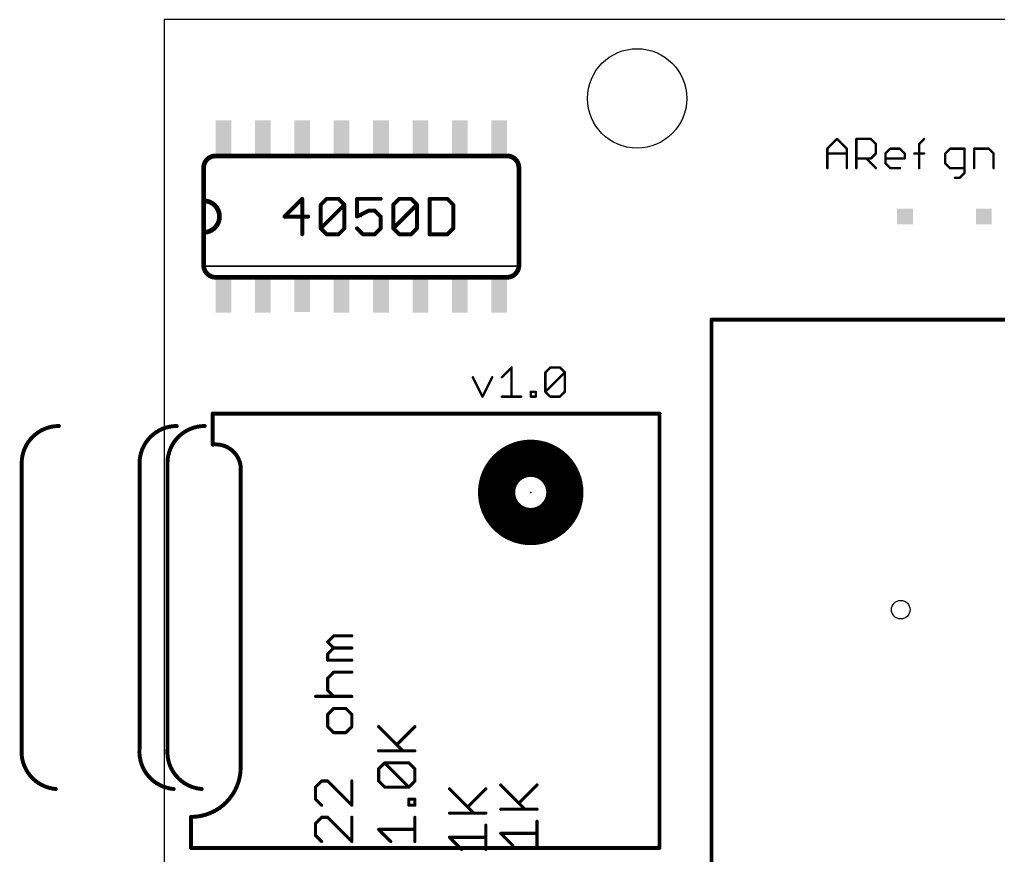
# Model space of a CAD drawing. Extents: x -6.2 to 68.6, y -7.7 to 53.3.
# Drawn here: x -4.67 to 26.89, y 26.4 to 53.34 of the extents above; entities that cross this region are included whole.
import ezdxf

# ---------------------------------------------------------------- set-up
doc = ezdxf.new("R2010")
doc.units = 0
for name, color, linetype in [('20', 53, 'CONTINUOUS'), ('21', 253, 'CONTINUOUS'), ('23', 53, 'CONTINUOUS'), ('27', 253, 'CONTINUOUS'), ('39', 12, 'CONTINUOUS'), ('41', 12, 'CONTINUOUS'), ('51', 253, 'CONTINUOUS')]:
    doc.layers.add(name, color=color, linetype=linetype)

# ---------------------------------------------------------------- blocks, each defined once
blk = doc.blocks.new('RECT')
blk.add_solid([(-0.5, -0.5), (0.5, -0.5), (-0.5, 0.5), (0.5, 0.5)])

msp = doc.modelspace()

# ---------------------------------------------------------------- linework, layer by layer
at = {"layer": '20'}
for p, q in [((64.516, 53.34), (0, 53.34)), ((0, 53.34), (0, 0))]:
    msp.add_line(p, q, dxfattribs=at)
for centre, radius in [((15.24, 50.8), 1.6), ((23.74, 34.32), 0.3)]:
    msp.add_circle(centre, radius, dxfattribs=at)
at = {"layer": '21'}
for points, const_width in [([(21.3729, 49.1792), (21.6864, 49.4927)], 0.0762), ([(21.6864, 49.4927), (21.9999, 49.1792)], 0.0762), ([(22.3084, 48.5521), (22.3084, 49.4927)], 0.0762), ([(22.3084, 49.4927), (22.7787, 49.4927)], 0.0762), ([(22.7787, 49.4927), (22.9354, 49.3359)], 0.0762), ([(22.9354, 49.3359), (22.9354, 49.0224)], 0.0762), ([(24.3362, 49.3359), (24.493, 49.4927)], 0.0762), ([(24.3362, 48.5521), (24.3362, 49.3359)], 0.0762), ([(11.049, 48.9458), (1.651, 48.9458)], 0.1524), ([(21.3729, 48.5521), (21.3729, 49.1792)], 0.0762), ([(21.3729, 49.0224), (21.9999, 49.0224)], 0.0762), ([(21.9999, 49.1792), (21.9999, 48.5521)], 0.0762), ([(22.9354, 49.0224), (22.7787, 48.8656)], 0.0762), ([(23.2439, 49.0224), (23.4007, 49.1792)], 0.0762), ([(23.2439, 48.7089), (23.2439, 49.0224)], 0.0762), ([(23.4007, 49.1792), (23.7142, 49.1792)], 0.0762), ([(23.7142, 49.1792), (23.871, 49.0224)], 0.0762), ([(23.871, 49.0224), (23.871, 48.8656)], 0.0762), ([(24.1794, 49.0224), (24.493, 49.0224)], 0.0762), ([(25.3283, 49.1792), (25.1715, 49.0224)], 0.0762), ([(25.1715, 49.0224), (25.1715, 48.7089)], 0.0762), ([(25.7986, 49.1792), (25.3283, 49.1792)], 0.0762), ([(25.7986, 48.3953), (25.7986, 49.1792)], 0.0762), ([(26.1071, 48.5521), (26.1071, 49.1792)], 0.0762), ([(26.1071, 49.1792), (26.5774, 49.1792)], 0.0762), ([(26.5774, 49.1792), (26.7341, 49.0224)], 0.0762), ([(26.7341, 49.0224), (26.7341, 48.5521)], 0.0762), ([(1.27, 48.5648), (1.27, 47.498)], 0.1524), ([(11.43, 45.4152), (11.43, 48.5648)], 0.1524), ([(22.7787, 48.8656), (22.3084, 48.8656)], 0.0762), ([(22.6219, 48.8656), (22.9354, 48.5521)], 0.0762), ([(23.871, 48.8656), (23.2439, 48.8656)], 0.0762), ([(23.4007, 48.5521), (23.2439, 48.7089)], 0.0762), ([(25.1715, 48.7089), (25.3283, 48.5521)], 0.0762), ([(23.7142, 48.5521), (23.4007, 48.5521)], 0.0762), ([(25.3283, 48.5521), (25.7986, 48.5521)], 0.0762), ([(25.6418, 48.2386), (25.7986, 48.3953)], 0.0762), ([(25.4851, 48.2386), (25.6418, 48.2386)], 0.0762), ([(1.27, 47.498), (1.27, 46.482)], 0.1524), ([(1.27, 46.482), (1.27, 45.4152)], 0.1524), ([(1.27, 45.3898), (11.43, 45.3898)], 0.0508), ([(1.651, 45.0342), (11.049, 45.0342)], 0.1524), ([(17.64, 9.67), (17.64, 43.67)], 0.127), ([(17.64, 43.67), (63.64, 43.67)], 0.127), ([(10.8796, 41.8132), (11.1932, 42.1267)], 0.0762), ([(11.1932, 42.1267), (11.1932, 41.1861)], 0.0762), ([(12.2829, 41.9699), (12.4397, 42.1267)], 0.0762), ([(12.2829, 41.3429), (12.2829, 41.9699)], 0.0762), ([(12.2829, 41.3429), (12.91, 41.9699)], 0.0762), ([(12.4397, 42.1267), (12.7532, 42.1267)], 0.0762), ([(12.7532, 42.1267), (12.91, 41.9699)], 0.0762), ([(12.91, 41.9699), (12.91, 41.3429)], 0.0762), ([(9.9441, 41.8132), (10.2576, 41.1861)], 0.0762), ([(10.2576, 41.1861), (10.5712, 41.8132)], 0.0762), ([(11.8151, 41.1861), (11.8151, 41.3429)], 0.0762), ([(11.8151, 41.3429), (11.9719, 41.3429)], 0.0762), ([(11.9719, 41.3429), (11.9719, 41.1861)], 0.0762), ([(12.4397, 41.1861), (12.2829, 41.3429)], 0.0762), ([(12.91, 41.3429), (12.7532, 41.1861)], 0.0762), ([(10.8796, 41.1861), (11.5067, 41.1861)], 0.0762), ([(11.9719, 41.1861), (11.8151, 41.1861)], 0.0762), ([(12.7532, 41.1861), (12.4397, 41.1861)], 0.0762), ([(15.962, 40.64), (1.562, 40.64)], 0.127), ([(1.562, 40.64), (1.562, 39.64)], 0.127), ([(15.962, 26.64), (15.962, 40.64)], 0.127), ([(-4.598, 39.04), (-4.598, 29.84)], 0.127), ([(-0.798, 39.04), (-0.798, 29.84)], 0.127), ([(0.102, 39.04), (0.102, 29.84)], 0.127), ([(2.462, 38.94), (2.462, 29.24)], 0.127), ([(0.862, 27.64), (0.862, 26.64)], 0.127), ([(0.862, 26.64), (15.962, 26.64)], 0.127)]:
    msp.add_lwpolyline(points, dxfattribs=dict(at, const_width=const_width))
for points, const_width in [([(21.6999, 49.5062, 1), (21.6729, 49.4792)], 0.0381), ([(21.6999, 49.4792, 1), (21.6729, 49.5062)], 0.0381), ([(22.3084, 49.5118, 1), (22.3084, 49.4737)], 0.0381), ([(22.3274, 49.4927, 1), (22.2893, 49.4927)], 0.0381), ([(22.7922, 49.5062, 1), (22.7652, 49.4792)], 0.0381), ([(22.7787, 49.4737, 1), (22.7787, 49.5118)], 0.0381), ([(22.9545, 49.3359, 1), (22.9164, 49.3359)], 0.0381), ([(22.922, 49.3225, 1), (22.9489, 49.3494)], 0.0381), ([(24.3552, 49.3359, 1), (24.3171, 49.3359)], 0.0381), ([(24.3227, 49.3494, 1), (24.3497, 49.3225)], 0.0381), ([(24.5064, 49.4792, 1), (24.4795, 49.5062)], 0.0381), ([(1.651, 48.9458, 0.4142), (1.27, 48.5648)], 0.1524), ([(1.651, 48.9839, 1), (1.651, 48.9077)], 0.0762), ([(1.651, 48.9077, 1), (1.651, 48.9839)], 0.0762), ([(11.43, 48.5648, 0.4142), (11.049, 48.9458)], 0.1524), ([(11.049, 48.9839, 1), (11.049, 48.9077)], 0.0762), ([(11.049, 48.9077, 1), (11.049, 48.9839)], 0.0762), ([(21.3919, 49.1792, 1), (21.3538, 49.1792)], 0.0381), ([(21.3594, 49.1926, 1), (21.3863, 49.1657)], 0.0381), ([(21.3729, 49.0415, 1), (21.3729, 49.0034)], 0.0381), ([(22.019, 49.1792, 1), (21.9809, 49.1792)], 0.0381), ([(21.9865, 49.1657, 1), (22.0134, 49.1926)], 0.0381), ([(21.9999, 49.0034, 1), (21.9999, 49.0415)], 0.0381), ([(22.9164, 49.0224, 1), (22.9545, 49.0224)], 0.0381), ([(22.9489, 49.0089, 1), (22.922, 49.0359)], 0.0381), ([(23.263, 49.0224, 1), (23.2248, 49.0224)], 0.0381), ([(23.2304, 49.0359, 1), (23.2574, 49.0089)], 0.0381), ([(23.4007, 49.1982, 1), (23.4007, 49.1601)], 0.0381), ([(23.4141, 49.1657, 1), (23.3872, 49.1926)], 0.0381), ([(23.7277, 49.1926, 1), (23.7007, 49.1657)], 0.0381), ([(23.7142, 49.1601, 1), (23.7142, 49.1982)], 0.0381), ([(23.89, 49.0224, 1), (23.8519, 49.0224)], 0.0381), ([(23.8575, 49.0089, 1), (23.8844, 49.0359)], 0.0381), ([(24.1794, 49.0415, 1), (24.1794, 49.0034)], 0.0381), ([(24.493, 49.0034, 1), (24.493, 49.0415)], 0.0381), ([(25.1906, 49.0224, 1), (25.1525, 49.0224)], 0.0381), ([(25.1581, 49.0359, 1), (25.185, 49.0089)], 0.0381), ([(25.3283, 49.1982, 1), (25.3283, 49.1601)], 0.0381), ([(25.3418, 49.1657, 1), (25.3148, 49.1926)], 0.0381), ([(25.8177, 49.1792, 1), (25.7796, 49.1792)], 0.0381), ([(25.7986, 49.1601, 1), (25.7986, 49.1982)], 0.0381), ([(26.1261, 49.1792, 1), (26.088, 49.1792)], 0.0381), ([(26.1071, 49.1982, 1), (26.1071, 49.1601)], 0.0381), ([(26.5908, 49.1926, 1), (26.5639, 49.1657)], 0.0381), ([(26.5774, 49.1601, 1), (26.5774, 49.1982)], 0.0381), ([(26.7532, 49.0224, 1), (26.7151, 49.0224)], 0.0381), ([(26.7207, 49.0089, 1), (26.7476, 49.0359)], 0.0381), ([(1.3081, 48.5648, 1), (1.2319, 48.5648)], 0.0762), ([(1.2319, 48.5648, 1), (1.3081, 48.5648)], 0.0762), ([(11.4681, 48.5648, 1), (11.3919, 48.5648)], 0.0762), ([(11.3919, 48.5648, 1), (11.4681, 48.5648)], 0.0762), ([(22.3084, 48.8847, 1), (22.3084, 48.8466)], 0.0381), ([(22.6354, 48.8791, 1), (22.6084, 48.8522)], 0.0381), ([(22.7652, 48.8791, 1), (22.7922, 48.8522)], 0.0381), ([(22.7787, 48.8466, 1), (22.7787, 48.8847)], 0.0381), ([(23.2248, 48.7089, 1), (23.263, 48.7089)], 0.0381), ([(23.2439, 48.8847, 1), (23.2439, 48.8466)], 0.0381), ([(23.2574, 48.7223, 1), (23.2304, 48.6954)], 0.0381), ([(23.8519, 48.8656, 1), (23.89, 48.8656)], 0.0381), ([(23.871, 48.8466, 1), (23.871, 48.8847)], 0.0381), ([(25.1525, 48.7089, 1), (25.1906, 48.7089)], 0.0381), ([(25.185, 48.7223, 1), (25.1581, 48.6954)], 0.0381), ([(21.3538, 48.5521, 1), (21.3919, 48.5521)], 0.0381), ([(21.9809, 48.5521, 1), (22.019, 48.5521)], 0.0381), ([(22.2893, 48.5521, 1), (22.3274, 48.5521)], 0.0381), ([(22.922, 48.5386, 1), (22.9489, 48.5656)], 0.0381), ([(23.4007, 48.5712, 1), (23.4007, 48.5331)], 0.0381), ([(23.3872, 48.5386, 1), (23.4141, 48.5656)], 0.0381), ([(23.7142, 48.5331, 1), (23.7142, 48.5712)], 0.0381), ([(24.3171, 48.5521, 1), (24.3552, 48.5521)], 0.0381), ([(25.3283, 48.5712, 1), (25.3283, 48.5331)], 0.0381), ([(25.3148, 48.5386, 1), (25.3418, 48.5656)], 0.0381), ([(25.7796, 48.3953, 1), (25.8177, 48.3953)], 0.0381), ([(25.8121, 48.3819, 1), (25.7851, 48.4088)], 0.0381), ([(25.7986, 48.5331, 1), (25.7986, 48.5712)], 0.0381), ([(26.088, 48.5521, 1), (26.1261, 48.5521)], 0.0381), ([(26.7151, 48.5521, 1), (26.7532, 48.5521)], 0.0381), ([(25.4851, 48.2576, 1), (25.4851, 48.2195)], 0.0381), ([(25.6284, 48.252, 1), (25.6553, 48.2251)], 0.0381), ([(25.6418, 48.2195, 1), (25.6418, 48.2576)], 0.0381), ([(1.3081, 47.498, 1), (1.2319, 47.498)], 0.0762), ([(1.27, 46.482, 1), (1.27, 47.498)], 0.1524), ([(1.27, 47.5361, 1), (1.27, 47.4599)], 0.0762), ([(1.2319, 47.498, 1), (1.3081, 47.498)], 0.0762), ([(1.3081, 46.482, 1), (1.2319, 46.482)], 0.0762), ([(1.27, 46.5201, 1), (1.27, 46.4439)], 0.0762), ([(1.2319, 46.482, 1), (1.3081, 46.482)], 0.0762), ([(1.27, 45.4152, 0.4142), (1.651, 45.0342)], 0.1524), ([(1.3081, 45.4152, 1), (1.2319, 45.4152)], 0.0762), ([(1.2319, 45.4152, 1), (1.3081, 45.4152)], 0.0762), ([(11.049, 45.0342, 0.4142), (11.43, 45.4152)], 0.1524), ([(11.4681, 45.4152, 1), (11.3919, 45.4152)], 0.0762), ([(11.3919, 45.4152, 1), (11.4681, 45.4152)], 0.0762), ([(1.27, 45.4025, 1), (1.27, 45.3771)], 0.0254), ([(11.43, 45.3771, 1), (11.43, 45.4025)], 0.0254), ([(1.651, 45.0723, 1), (1.651, 44.9961)], 0.0762), ([(1.651, 44.9961, 1), (1.651, 45.0723)], 0.0762), ([(11.049, 45.0723, 1), (11.049, 44.9961)], 0.0762), ([(11.049, 44.9961, 1), (11.049, 45.0723)], 0.0762), ([(17.64, 43.7018, 1), (17.64, 43.6382)], 0.0635), ([(17.6717, 43.67, 1), (17.6083, 43.67)], 0.0635), ([(11.2122, 42.1267, 1), (11.1741, 42.1267)], 0.0381), ([(11.2066, 42.1132, 1), (11.1797, 42.1402)], 0.0381), ([(12.3019, 41.9699, 1), (12.2638, 41.9699)], 0.0381), ([(12.2694, 41.9834, 1), (12.2964, 41.9565)], 0.0381), ([(12.4397, 42.1458, 1), (12.4397, 42.1077)], 0.0381), ([(12.4531, 42.1132, 1), (12.4262, 42.1402)], 0.0381), ([(12.7667, 42.1402, 1), (12.7397, 42.1132)], 0.0381), ([(12.7532, 42.1077, 1), (12.7532, 42.1458)], 0.0381), ([(12.929, 41.9699, 1), (12.8909, 41.9699)], 0.0381), ([(12.8965, 41.9565, 1), (12.9234, 41.9834)], 0.0381), ([(12.9234, 41.9565, 1), (12.8965, 41.9834)], 0.0381), ([(9.9611, 41.8217, 1), (9.9271, 41.8046)], 0.0381), ([(10.5882, 41.8046, 1), (10.5541, 41.8217)], 0.0381), ([(10.8661, 41.8266, 1), (10.8931, 41.7997)], 0.0381), ([(11.8342, 41.3429, 1), (11.7961, 41.3429)], 0.0381), ([(11.8151, 41.3619, 1), (11.8151, 41.3238)], 0.0381), ([(11.991, 41.3429, 1), (11.9529, 41.3429)], 0.0381), ([(11.9719, 41.3238, 1), (11.9719, 41.3619)], 0.0381), ([(12.2638, 41.3429, 1), (12.3019, 41.3429)], 0.0381), ([(12.2964, 41.3563, 1), (12.2694, 41.3294)], 0.0381), ([(12.2694, 41.3563, 1), (12.2964, 41.3294)], 0.0381), ([(12.8909, 41.3429, 1), (12.929, 41.3429)], 0.0381), ([(12.9234, 41.3294, 1), (12.8965, 41.3563)], 0.0381), ([(10.2406, 41.1946, 1), (10.2747, 41.1776)], 0.0381), ([(10.2406, 41.1776, 1), (10.2747, 41.1946)], 0.0381), ([(10.8796, 41.2052, 1), (10.8796, 41.1671)], 0.0381), ([(11.1741, 41.1861, 1), (11.2122, 41.1861)], 0.0381), ([(11.5067, 41.1671, 1), (11.5067, 41.2052)], 0.0381), ([(11.8151, 41.2052, 1), (11.8151, 41.1671)], 0.0381), ([(11.7961, 41.1861, 1), (11.8342, 41.1861)], 0.0381), ([(11.9529, 41.1861, 1), (11.991, 41.1861)], 0.0381), ([(11.9719, 41.1671, 1), (11.9719, 41.2052)], 0.0381), ([(12.4397, 41.2052, 1), (12.4397, 41.1671)], 0.0381), ([(12.4262, 41.1726, 1), (12.4531, 41.1996)], 0.0381), ([(12.7397, 41.1996, 1), (12.7667, 41.1726)], 0.0381), ([(12.7532, 41.1671, 1), (12.7532, 41.2052)], 0.0381), ([(1.562, 40.6718, 1), (1.562, 40.6082)], 0.0635), ([(1.5938, 40.64, 1), (1.5303, 40.64)], 0.0635), ([(15.9938, 40.64, 1), (15.9303, 40.64)], 0.0635), ([(15.962, 40.6082, 1), (15.962, 40.6718)], 0.0635), ([(-3.398, 40.24, 0.4142), (-4.598, 39.04)], 0.127), ([(-3.398, 40.2082, 1), (-3.398, 40.2718)], 0.0635), ([(0.402, 40.24, 0.4142), (-0.798, 39.04)], 0.127), ([(1.302, 40.24, 0.4142), (0.102, 39.04)], 0.127), ([(0.402, 40.2082, 1), (0.402, 40.2718)], 0.0635), ([(1.302, 40.2082, 1), (1.302, 40.2718)], 0.0635), ([(2.462, 38.94, 0.4142), (1.562, 39.64)], 0.127), ([(1.5581, 39.6715, 1), (1.5659, 39.6085)], 0.0635), ([(1.5303, 39.64, 1), (1.5938, 39.64)], 0.0635), ([(-4.5663, 39.04, 1), (-4.6297, 39.04)], 0.0635), ([(-4.6297, 39.04, 1), (-4.5663, 39.04)], 0.0635), ([(-0.7663, 39.04, 1), (-0.8297, 39.04)], 0.0635), ([(-0.8297, 39.04, 1), (-0.7663, 39.04)], 0.0635), ([(0.1338, 39.04, 1), (0.0703, 39.04)], 0.0635), ([(0.0703, 39.04, 1), (0.1338, 39.04)], 0.0635), ([(2.4938, 38.94, 1), (2.4303, 38.94)], 0.0635), ([(2.4305, 38.9361, 1), (2.4935, 38.9439)], 0.0635), ([(-4.598, 29.84, 0.4142), (-3.498, 28.54)], 0.127), ([(-4.6297, 29.84, 1), (-4.5663, 29.84)], 0.0635), ([(-4.5664, 29.8374, 1), (-4.6296, 29.8426)], 0.0635), ([(-0.798, 29.84, 0.4142), (0.302, 28.54)], 0.127), ([(-0.8297, 29.84, 1), (-0.7663, 29.84)], 0.0635), ([(-0.7664, 29.8374, 1), (-0.8296, 29.8426)], 0.0635), ([(0.102, 29.84, 0.4142), (1.202, 28.54)], 0.127), ([(0.0703, 29.84, 1), (0.1338, 29.84)], 0.0635), ([(0.1336, 29.8374, 1), (0.0704, 29.8426)], 0.0635), ([(0.862, 27.64, 0.4142), (2.462, 29.24)], 0.127), ([(2.4938, 29.24, 1), (2.4303, 29.24)], 0.0635), ([(2.4303, 29.24, 1), (2.4938, 29.24)], 0.0635), ([(-3.5006, 28.5084, 1), (-3.4954, 28.5716)], 0.0635), ([(0.2994, 28.5084, 1), (0.3046, 28.5716)], 0.0635), ([(1.1994, 28.5084, 1), (1.2046, 28.5716)], 0.0635), ([(0.8938, 27.64, 1), (0.8302, 27.64)], 0.0635), ([(0.862, 27.6717, 1), (0.862, 27.6083)], 0.0635), ([(0.862, 26.6717, 1), (0.862, 26.6083)], 0.0635), ([(0.8302, 26.64, 1), (0.8938, 26.64)], 0.0635), ([(15.9303, 26.64, 1), (15.9938, 26.64)], 0.0635), ([(15.962, 26.6083, 1), (15.962, 26.6717)], 0.0635)]:
    msp.add_lwpolyline(points, format="xyb", dxfattribs=dict(at, const_width=const_width))
at = {"layer": '23'}
for p in [(6.35, 46.99), (16.002, 40.64), (11.811, 38.1)]:
    msp.add_point(p, dxfattribs=at)
at = {"layer": '27'}
for points, const_width in [([(4.4455, 47.5625), (3.8735, 46.9905)], 0.127), ([(4.4455, 46.4185), (4.4455, 47.5625)], 0.127), ([(5.0429, 47.3718), (5.2336, 47.5625)], 0.127), ([(5.0429, 46.6092), (5.0429, 47.3718)], 0.127), ([(5.0429, 46.6092), (5.8055, 47.3718)], 0.127), ([(5.2336, 47.5625), (5.6149, 47.5625)], 0.127), ([(5.6149, 47.5625), (5.8055, 47.3718)], 0.127), ([(5.8055, 47.3718), (5.8055, 46.6092)], 0.127), ([(6.9749, 47.5625), (6.2123, 47.5625)], 0.127), ([(6.2123, 47.5625), (6.2123, 46.9905)], 0.127), ([(7.3817, 47.3718), (7.5724, 47.5625)], 0.127), ([(7.3817, 46.6092), (7.3817, 47.3718)], 0.127), ([(7.3817, 46.6092), (8.1443, 47.3718)], 0.127), ([(7.5724, 47.5625), (7.9537, 47.5625)], 0.127), ([(7.9537, 47.5625), (8.1443, 47.3718)], 0.127), ([(8.1443, 47.3718), (8.1443, 46.6092)], 0.127), ([(8.5511, 47.5625), (8.5511, 46.4185)], 0.127), ([(9.1231, 47.5625), (8.5511, 47.5625)], 0.127), ([(9.3137, 47.3718), (9.1231, 47.5625)], 0.127), ([(9.3137, 46.6092), (9.3137, 47.3718)], 0.127), ([(3.8735, 46.9905), (4.6362, 46.9905)], 0.127), ([(6.2123, 46.9905), (6.5936, 47.1812)], 0.127), ([(6.5936, 47.1812), (6.7843, 47.1812)], 0.127), ([(6.7843, 47.1812), (6.9749, 46.9905)], 0.127), ([(6.9749, 46.9905), (6.9749, 46.6092)], 0.127), ([(5.2336, 46.4185), (5.0429, 46.6092)], 0.127), ([(5.6149, 46.4185), (5.2336, 46.4185)], 0.127), ([(5.8055, 46.6092), (5.6149, 46.4185)], 0.127), ([(6.403, 46.4185), (6.2123, 46.6092)], 0.127), ([(6.7843, 46.4185), (6.403, 46.4185)], 0.127), ([(6.9749, 46.6092), (6.7843, 46.4185)], 0.127), ([(7.5724, 46.4185), (7.3817, 46.6092)], 0.127), ([(7.9537, 46.4185), (7.5724, 46.4185)], 0.127), ([(8.1443, 46.6092), (7.9537, 46.4185)], 0.127), ([(8.5511, 46.4185), (9.1231, 46.4185)], 0.127), ([(9.1231, 46.4185), (9.3137, 46.6092)], 0.127), ([(5.2656, 33.2795), (5.4605, 33.4744)], 0.1016), ([(5.4605, 33.4744), (6.0452, 33.4744)], 0.1016), ([(5.4605, 33.0846), (5.2656, 33.2795)], 0.1016), ([(5.2656, 32.8897), (5.4605, 33.0846)], 0.1016), ([(5.4605, 33.0846), (6.0452, 33.0846)], 0.1016), ([(5.2656, 32.6948), (5.2656, 32.8897)], 0.1016), ([(6.0452, 32.6948), (5.2656, 32.6948)], 0.1016), ([(5.2656, 32.1101), (5.4605, 32.305)], 0.1016), ([(5.4605, 32.305), (6.0452, 32.305)], 0.1016), ([(5.2656, 31.7203), (5.2656, 32.1101)], 0.1016), ([(4.8758, 31.5254), (6.0452, 31.5254)], 0.1016), ([(5.4605, 31.5254), (5.2656, 31.7203)], 0.1016), ([(5.4605, 31.1356), (5.2656, 30.9407)], 0.1016), ([(5.2656, 30.9407), (5.2656, 30.5509)], 0.1016), ([(5.8503, 31.1356), (5.4605, 31.1356)], 0.1016), ([(6.0452, 30.9407), (5.8503, 31.1356)], 0.1016), ([(6.0452, 30.5509), (6.0452, 30.9407)], 0.1016), ([(5.2656, 30.5509), (5.4605, 30.356)], 0.1016), ([(5.4605, 30.356), (5.8503, 30.356)], 0.1016), ([(5.8503, 30.356), (6.0452, 30.5509)], 0.1016), ([(7.6874, 29.7713), (6.9078, 30.5509)], 0.1016), ([(7.4925, 29.9662), (8.0772, 30.5509)], 0.1016), ([(6.9078, 29.7713), (8.0772, 29.7713)], 0.1016), ([(6.9078, 29.1866), (7.1027, 29.3815)], 0.1016), ([(7.1027, 29.3815), (7.8823, 29.3815)], 0.1016), ([(7.8823, 28.6019), (7.1027, 29.3815)], 0.1016), ([(7.8823, 29.3815), (8.0772, 29.1866)], 0.1016), ([(6.9078, 28.7968), (6.9078, 29.1866)], 0.1016), ([(8.0772, 29.1866), (8.0772, 28.7968)], 0.1016), ([(5.0707, 28.7968), (4.8758, 28.6019)], 0.1016), ([(5.2656, 28.7968), (5.0707, 28.7968)], 0.1016), ([(6.0452, 28.0172), (5.2656, 28.7968)], 0.1016), ([(6.0452, 28.7968), (6.0452, 28.0172)], 0.1016), ([(7.1027, 28.6019), (6.9078, 28.7968)], 0.1016), ([(8.0772, 28.7968), (7.8823, 28.6019)], 0.1016), ([(11.6244, 27.8902), (10.8448, 28.6698)], 0.1016), ([(11.4295, 28.0851), (12.0142, 28.6698)], 0.1016), ([(4.8758, 28.6019), (4.8758, 28.2121)], 0.1016), ([(7.8823, 28.6019), (7.1027, 28.6019)], 0.1016), ([(9.9734, 27.7632), (9.1938, 28.5428)], 0.1016), ([(9.7785, 27.9581), (10.3632, 28.5428)], 0.1016), ([(4.8758, 28.2121), (5.0707, 28.0172)], 0.1016), ([(7.8823, 28.0172), (7.8823, 28.2121)], 0.1016), ([(7.8823, 28.2121), (8.0772, 28.2121)], 0.1016), ([(8.0772, 28.2121), (8.0772, 28.0172)], 0.1016), ([(8.0772, 28.0172), (7.8823, 28.0172)], 0.1016), ([(9.1938, 27.7632), (10.3632, 27.7632)], 0.1016), ([(10.8448, 27.8902), (12.0142, 27.8902)], 0.1016), ([(5.0707, 27.6274), (4.8758, 27.4325)], 0.1016), ([(4.8758, 27.4325), (4.8758, 27.0427)], 0.1016), ([(5.2656, 27.6274), (5.0707, 27.6274)], 0.1016), ([(6.0452, 26.8478), (5.2656, 27.6274)], 0.1016), ([(6.0452, 27.6274), (6.0452, 26.8478)], 0.1016), ([(8.0772, 26.8478), (8.0772, 27.6274)], 0.1016), ([(12.0142, 26.7208), (12.0142, 27.5004)], 0.1016), ([(7.2976, 26.8478), (6.9078, 27.2376)], 0.1016), ([(6.9078, 27.2376), (8.0772, 27.2376)], 0.1016), ([(10.3632, 26.5938), (10.3632, 27.3734)], 0.1016), ([(11.2346, 26.7208), (10.8448, 27.1106)], 0.1016), ([(10.8448, 27.1106), (12.0142, 27.1106)], 0.1016), ([(4.8758, 27.0427), (5.0707, 26.8478)], 0.1016), ([(9.5836, 26.5938), (9.1938, 26.9836)], 0.1016), ([(9.1938, 26.9836), (10.3632, 26.9836)], 0.1016)]:
    msp.add_lwpolyline(points, dxfattribs=dict(at, const_width=const_width))
for points, const_width in [([(4.4772, 47.5625, 1), (4.4137, 47.5625)], 0.0635), ([(4.4679, 47.54, 1), (4.423, 47.5849)], 0.0635), ([(5.0746, 47.3718, 1), (5.0111, 47.3718)], 0.0635), ([(5.0204, 47.3943, 1), (5.0653, 47.3494)], 0.0635), ([(5.2336, 47.5942, 1), (5.2336, 47.5307)], 0.0635), ([(5.256, 47.54, 1), (5.2111, 47.5849)], 0.0635), ([(5.6373, 47.5849, 1), (5.5924, 47.54)], 0.0635), ([(5.6149, 47.5307, 1), (5.6149, 47.5942)], 0.0635), ([(5.8373, 47.3718, 1), (5.7738, 47.3718)], 0.0635), ([(5.828, 47.3494, 1), (5.7831, 47.3943)], 0.0635), ([(5.7831, 47.3494, 1), (5.828, 47.3943)], 0.0635), ([(6.2123, 47.5942, 1), (6.2123, 47.5307)], 0.0635), ([(6.244, 47.5625, 1), (6.1805, 47.5625)], 0.0635), ([(6.9749, 47.5307, 1), (6.9749, 47.5942)], 0.0635), ([(7.4134, 47.3718, 1), (7.3499, 47.3718)], 0.0635), ([(7.3592, 47.3943, 1), (7.4041, 47.3494)], 0.0635), ([(7.5724, 47.5942, 1), (7.5724, 47.5307)], 0.0635), ([(7.5948, 47.54, 1), (7.5499, 47.5849)], 0.0635), ([(7.9761, 47.5849, 1), (7.9312, 47.54)], 0.0635), ([(7.9537, 47.5307, 1), (7.9537, 47.5942)], 0.0635), ([(8.1761, 47.3718, 1), (8.1126, 47.3718)], 0.0635), ([(8.1668, 47.3494, 1), (8.1219, 47.3943)], 0.0635), ([(8.1219, 47.3494, 1), (8.1668, 47.3943)], 0.0635), ([(8.5828, 47.5625, 1), (8.5193, 47.5625)], 0.0635), ([(8.5511, 47.5942, 1), (8.5511, 47.5307)], 0.0635), ([(9.1455, 47.5849, 1), (9.1006, 47.54)], 0.0635), ([(9.1231, 47.5307, 1), (9.1231, 47.5942)], 0.0635), ([(9.3455, 47.3718, 1), (9.282, 47.3718)], 0.0635), ([(9.2913, 47.3494, 1), (9.3362, 47.3943)], 0.0635), ([(3.8735, 47.0222, 1), (3.8735, 46.9587)], 0.0635), ([(3.851, 47.0129, 1), (3.896, 46.968)], 0.0635), ([(4.6362, 46.9587, 1), (4.6362, 47.0222)], 0.0635), ([(6.1981, 47.0189, 1), (6.2265, 46.9621)], 0.0635), ([(6.1805, 46.9905, 1), (6.244, 46.9905)], 0.0635), ([(6.5936, 47.2129, 1), (6.5936, 47.1494)], 0.0635), ([(6.6078, 47.1528, 1), (6.5794, 47.2095)], 0.0635), ([(6.8067, 47.2036, 1), (6.7618, 47.1587)], 0.0635), ([(6.7843, 47.1494, 1), (6.7843, 47.2129)], 0.0635), ([(7.0067, 46.9905, 1), (6.9432, 46.9905)], 0.0635), ([(6.9525, 46.968, 1), (6.9974, 47.0129)], 0.0635), ([(4.4137, 46.4185, 1), (4.4772, 46.4185)], 0.0635), ([(5.0111, 46.6092, 1), (5.0746, 46.6092)], 0.0635), ([(5.0653, 46.6316, 1), (5.0204, 46.5867)], 0.0635), ([(5.0204, 46.6316, 1), (5.0653, 46.5867)], 0.0635), ([(5.2336, 46.4503, 1), (5.2336, 46.3867)], 0.0635), ([(5.2111, 46.396, 1), (5.256, 46.441)], 0.0635), ([(5.5924, 46.441, 1), (5.6373, 46.396)], 0.0635), ([(5.6149, 46.3867, 1), (5.6149, 46.4503)], 0.0635), ([(5.7738, 46.6092, 1), (5.8373, 46.6092)], 0.0635), ([(5.828, 46.5867, 1), (5.7831, 46.6316)], 0.0635), ([(6.2347, 46.6316, 1), (6.1898, 46.5867)], 0.0635), ([(6.403, 46.4503, 1), (6.403, 46.3867)], 0.0635), ([(6.3805, 46.396, 1), (6.4254, 46.441)], 0.0635), ([(6.7618, 46.441, 1), (6.8067, 46.396)], 0.0635), ([(6.7843, 46.3867, 1), (6.7843, 46.4503)], 0.0635), ([(6.9432, 46.6092, 1), (7.0067, 46.6092)], 0.0635), ([(6.9974, 46.5867, 1), (6.9525, 46.6316)], 0.0635), ([(7.4041, 46.6316, 1), (7.3592, 46.5867)], 0.0635), ([(7.3592, 46.6316, 1), (7.4041, 46.5867)], 0.0635), ([(7.3499, 46.6092, 1), (7.4134, 46.6092)], 0.0635), ([(7.5724, 46.4503, 1), (7.5724, 46.3867)], 0.0635), ([(7.5499, 46.396, 1), (7.5948, 46.441)], 0.0635), ([(7.9312, 46.441, 1), (7.9761, 46.396)], 0.0635), ([(7.9537, 46.3867, 1), (7.9537, 46.4503)], 0.0635), ([(8.1126, 46.6092, 1), (8.1761, 46.6092)], 0.0635), ([(8.1668, 46.5867, 1), (8.1219, 46.6316)], 0.0635), ([(8.5511, 46.4503, 1), (8.5511, 46.3867)], 0.0635), ([(8.5193, 46.4185, 1), (8.5828, 46.4185)], 0.0635), ([(9.1006, 46.441, 1), (9.1455, 46.396)], 0.0635), ([(9.1231, 46.3867, 1), (9.1231, 46.4503)], 0.0635), ([(9.282, 46.6092, 1), (9.3455, 46.6092)], 0.0635), ([(9.3362, 46.5867, 1), (9.2913, 46.6316)], 0.0635), ([(5.4605, 33.4998, 1), (5.4605, 33.449)], 0.0508), ([(5.4785, 33.4564, 1), (5.4425, 33.4923)], 0.0508), ([(6.0452, 33.449, 1), (6.0452, 33.4998)], 0.0508), ([(5.2836, 33.2974, 1), (5.2476, 33.2615)], 0.0508), ([(5.2476, 33.2974, 1), (5.2836, 33.2615)], 0.0508), ([(5.4605, 33.11, 1), (5.4605, 33.0592)], 0.0508), ([(5.4785, 33.0666, 1), (5.4425, 33.1025)], 0.0508), ([(6.0452, 33.0592, 1), (6.0452, 33.11)], 0.0508), ([(5.291, 32.8897, 1), (5.2402, 32.8897)], 0.0508), ([(5.2476, 32.9076, 1), (5.2836, 32.8717)], 0.0508), ([(5.4425, 33.0666, 1), (5.4785, 33.1025)], 0.0508), ([(5.2656, 32.7202, 1), (5.2656, 32.6694)], 0.0508), ([(5.2402, 32.6948, 1), (5.291, 32.6948)], 0.0508), ([(6.0452, 32.6694, 1), (6.0452, 32.7202)], 0.0508), ([(5.4605, 32.3304, 1), (5.4605, 32.2796)], 0.0508), ([(5.4785, 32.287, 1), (5.4425, 32.3229)], 0.0508), ([(6.0452, 32.2796, 1), (6.0452, 32.3304)], 0.0508), ([(5.291, 32.1101, 1), (5.2402, 32.1101)], 0.0508), ([(5.2476, 32.128, 1), (5.2836, 32.0921)], 0.0508), ([(4.8758, 31.5508, 1), (4.8758, 31.5)], 0.0508), ([(5.2836, 31.7382, 1), (5.2476, 31.7023)], 0.0508), ([(5.2402, 31.7203, 1), (5.291, 31.7203)], 0.0508), ([(5.4425, 31.5074, 1), (5.4785, 31.5433)], 0.0508), ([(6.0452, 31.5, 1), (6.0452, 31.5508)], 0.0508), ([(5.291, 30.9407, 1), (5.2402, 30.9407)], 0.0508), ([(5.2476, 30.9586, 1), (5.2836, 30.9227)], 0.0508), ([(5.4605, 31.161, 1), (5.4605, 31.1102)], 0.0508), ([(5.4785, 31.1176, 1), (5.4425, 31.1535)], 0.0508), ([(5.8683, 31.1535, 1), (5.8323, 31.1176)], 0.0508), ([(5.8503, 31.1102, 1), (5.8503, 31.161)], 0.0508), ([(6.0706, 30.9407, 1), (6.0198, 30.9407)], 0.0508), ([(6.0272, 30.9227, 1), (6.0632, 30.9586)], 0.0508), ([(5.2836, 30.5688, 1), (5.2476, 30.5329)], 0.0508), ([(5.2402, 30.5509, 1), (5.291, 30.5509)], 0.0508), ([(5.4605, 30.3814, 1), (5.4605, 30.3306)], 0.0508), ([(5.4425, 30.338, 1), (5.4785, 30.374)], 0.0508), ([(5.8323, 30.374, 1), (5.8683, 30.338)], 0.0508), ([(5.8503, 30.3306, 1), (5.8503, 30.3814)], 0.0508), ([(6.0198, 30.5509, 1), (6.0706, 30.5509)], 0.0508), ([(6.0632, 30.5329, 1), (6.0272, 30.5688)], 0.0508), ([(6.9258, 30.5688, 1), (6.8898, 30.5329)], 0.0508), ([(8.0952, 30.5329, 1), (8.0592, 30.5688)], 0.0508), ([(7.4745, 29.9841, 1), (7.5105, 29.9482)], 0.0508), ([(6.9078, 29.7967, 1), (6.9078, 29.7459)], 0.0508), ([(7.6694, 29.7533, 1), (7.7054, 29.7893)], 0.0508), ([(8.0772, 29.7459, 1), (8.0772, 29.7967)], 0.0508), ([(7.1207, 29.3995, 1), (7.0847, 29.3635)], 0.0508), ([(7.1027, 29.4069, 1), (7.1027, 29.3561)], 0.0508), ([(7.1207, 29.3635, 1), (7.0847, 29.3995)], 0.0508), ([(7.9003, 29.3995, 1), (7.8643, 29.3635)], 0.0508), ([(7.8823, 29.3561, 1), (7.8823, 29.4069)], 0.0508), ([(6.8898, 29.2046, 1), (6.9258, 29.1686)], 0.0508), ([(6.9332, 29.1866, 1), (6.8824, 29.1866)], 0.0508), ([(8.1026, 29.1866, 1), (8.0518, 29.1866)], 0.0508), ([(8.0592, 29.1686, 1), (8.0952, 29.2046)], 0.0508), ([(5.0707, 28.8222, 1), (5.0707, 28.7714)], 0.0508), ([(5.0887, 28.7788, 1), (5.0527, 28.8148)], 0.0508), ([(5.2836, 28.8148, 1), (5.2476, 28.7788)], 0.0508), ([(5.2656, 28.7714, 1), (5.2656, 28.8222)], 0.0508), ([(6.0706, 28.7968, 1), (6.0198, 28.7968)], 0.0508), ([(6.9258, 28.8148, 1), (6.8898, 28.7788)], 0.0508), ([(6.8824, 28.7968, 1), (6.9332, 28.7968)], 0.0508), ([(8.0518, 28.7968, 1), (8.1026, 28.7968)], 0.0508), ([(8.0952, 28.7788, 1), (8.0592, 28.8148)], 0.0508), ([(10.8628, 28.6878, 1), (10.8268, 28.6518)], 0.0508), ([(12.0322, 28.6518, 1), (11.9962, 28.6878)], 0.0508), ([(4.8578, 28.6199, 1), (4.8938, 28.5839)], 0.0508), ([(4.9012, 28.6019, 1), (4.8504, 28.6019)], 0.0508), ([(7.1027, 28.6273, 1), (7.1027, 28.5765)], 0.0508), ([(7.0847, 28.5839, 1), (7.1207, 28.6199)], 0.0508), ([(7.8643, 28.6199, 1), (7.9003, 28.5839)], 0.0508), ([(7.8643, 28.5839, 1), (7.9003, 28.6199)], 0.0508), ([(7.8823, 28.5765, 1), (7.8823, 28.6273)], 0.0508), ([(9.2118, 28.5608, 1), (9.1758, 28.5248)], 0.0508), ([(10.3812, 28.5248, 1), (10.3452, 28.5608)], 0.0508), ([(4.8938, 28.2301, 1), (4.8578, 28.1941)], 0.0508), ([(4.8504, 28.2121, 1), (4.9012, 28.2121)], 0.0508), ([(7.9077, 28.2121, 1), (7.8569, 28.2121)], 0.0508), ([(7.8823, 28.2375, 1), (7.8823, 28.1867)], 0.0508), ([(8.1026, 28.2121, 1), (8.0518, 28.2121)], 0.0508), ([(8.0772, 28.1867, 1), (8.0772, 28.2375)], 0.0508), ([(11.4115, 28.1031, 1), (11.4475, 28.0671)], 0.0508), ([(5.0527, 27.9992, 1), (5.0887, 28.0352)], 0.0508), ([(6.0198, 28.0172, 1), (6.0706, 28.0172)], 0.0508), ([(6.0272, 27.9992, 1), (6.0632, 28.0352)], 0.0508), ([(7.8823, 28.0426, 1), (7.8823, 27.9918)], 0.0508), ([(7.8569, 28.0172, 1), (7.9077, 28.0172)], 0.0508), ([(8.0518, 28.0172, 1), (8.1026, 28.0172)], 0.0508), ([(8.0772, 27.9918, 1), (8.0772, 28.0426)], 0.0508), ([(9.1938, 27.7886, 1), (9.1938, 27.7378)], 0.0508), ([(9.7605, 27.9761, 1), (9.7965, 27.9401)], 0.0508), ([(9.9554, 27.7452, 1), (9.9914, 27.7812)], 0.0508), ([(10.3632, 27.7378, 1), (10.3632, 27.7886)], 0.0508), ([(10.8448, 27.9156, 1), (10.8448, 27.8648)], 0.0508), ([(11.6064, 27.8722, 1), (11.6424, 27.9082)], 0.0508), ([(12.0142, 27.8648, 1), (12.0142, 27.9156)], 0.0508), ([(4.8578, 27.4505, 1), (4.8938, 27.4145)], 0.0508), ([(4.9012, 27.4325, 1), (4.8504, 27.4325)], 0.0508), ([(5.0707, 27.6528, 1), (5.0707, 27.602)], 0.0508), ([(5.0887, 27.6094, 1), (5.0527, 27.6454)], 0.0508), ([(5.2836, 27.6454, 1), (5.2476, 27.6094)], 0.0508), ([(5.2656, 27.602, 1), (5.2656, 27.6528)], 0.0508), ([(6.0706, 27.6274, 1), (6.0198, 27.6274)], 0.0508), ([(8.1026, 27.6274, 1), (8.0518, 27.6274)], 0.0508), ([(12.0396, 27.5004, 1), (11.9888, 27.5004)], 0.0508), ([(6.9258, 27.2556, 1), (6.8898, 27.2196)], 0.0508), ([(6.9078, 27.263, 1), (6.9078, 27.2122)], 0.0508), ([(8.0772, 27.2122, 1), (8.0772, 27.263)], 0.0508), ([(10.3886, 27.3734, 1), (10.3378, 27.3734)], 0.0508), ([(10.8628, 27.1286, 1), (10.8268, 27.0926)], 0.0508), ([(10.8448, 27.136, 1), (10.8448, 27.0852)], 0.0508), ([(12.0142, 27.0852, 1), (12.0142, 27.136)], 0.0508), ([(4.8938, 27.0607, 1), (4.8578, 27.0247)], 0.0508), ([(4.8504, 27.0427, 1), (4.9012, 27.0427)], 0.0508), ([(5.0527, 26.8298, 1), (5.0887, 26.8658)], 0.0508), ([(6.0198, 26.8478, 1), (6.0706, 26.8478)], 0.0508), ([(6.0272, 26.8298, 1), (6.0632, 26.8658)], 0.0508), ([(7.2796, 26.8298, 1), (7.3156, 26.8658)], 0.0508), ([(8.0518, 26.8478, 1), (8.1026, 26.8478)], 0.0508), ([(9.2118, 27.0016, 1), (9.1758, 26.9656)], 0.0508), ([(9.1938, 27.009, 1), (9.1938, 26.9582)], 0.0508), ([(10.3632, 26.9582, 1), (10.3632, 27.009)], 0.0508), ([(9.5656, 26.5758, 1), (9.6016, 26.6118)], 0.0508), ([(10.3378, 26.5938, 1), (10.3886, 26.5938)], 0.0508), ([(11.2166, 26.7028, 1), (11.2526, 26.7388)], 0.0508), ([(11.9888, 26.7208, 1), (12.0396, 26.7208)], 0.0508)]:
    msp.add_lwpolyline(points, format="xyb", dxfattribs=dict(at, const_width=const_width))
at = {"layer": '39', "const_width": 1.2}
msp.add_lwpolyline([(11.811, 37, 1), (11.811, 39.2, 1), (11.811, 37)], format="xyb", dxfattribs=at)
at = {"layer": '41', "const_width": 1.2}
msp.add_lwpolyline([(11.811, 37, 1), (11.811, 39.2, 1), (11.811, 37)], format="xyb", dxfattribs=at)

# ---------------------------------------------------------------- block references
at = {"layer": '51', "xscale": 0.508}
for p, yscale in [((1.905, 49.5173), 1.143), ((3.175, 49.5173), 1.143), ((4.445, 49.5173), 1.143), ((5.715, 49.5173), 1.143), ((6.985, 49.5173), 1.143), ((8.255, 49.5173), 1.143), ((9.525, 49.5173), 1.143), ((10.795, 49.5173), 1.143), ((23.876, 46.99), 0.508), ((26.416, 46.99), 0.508), ((1.905, 44.4627), 1.143), ((3.175, 44.4627), 1.143), ((4.445, 44.4881), 1.143), ((5.715, 44.4627), 1.143), ((6.985, 44.4627), 1.143), ((8.255, 44.4627), 1.143), ((9.525, 44.4627), 1.143), ((10.795, 44.4627), 1.143)]:
    msp.add_blockref('RECT', p, dxfattribs=dict(at, yscale=yscale))

doc.saveas('drawing.dxf')
